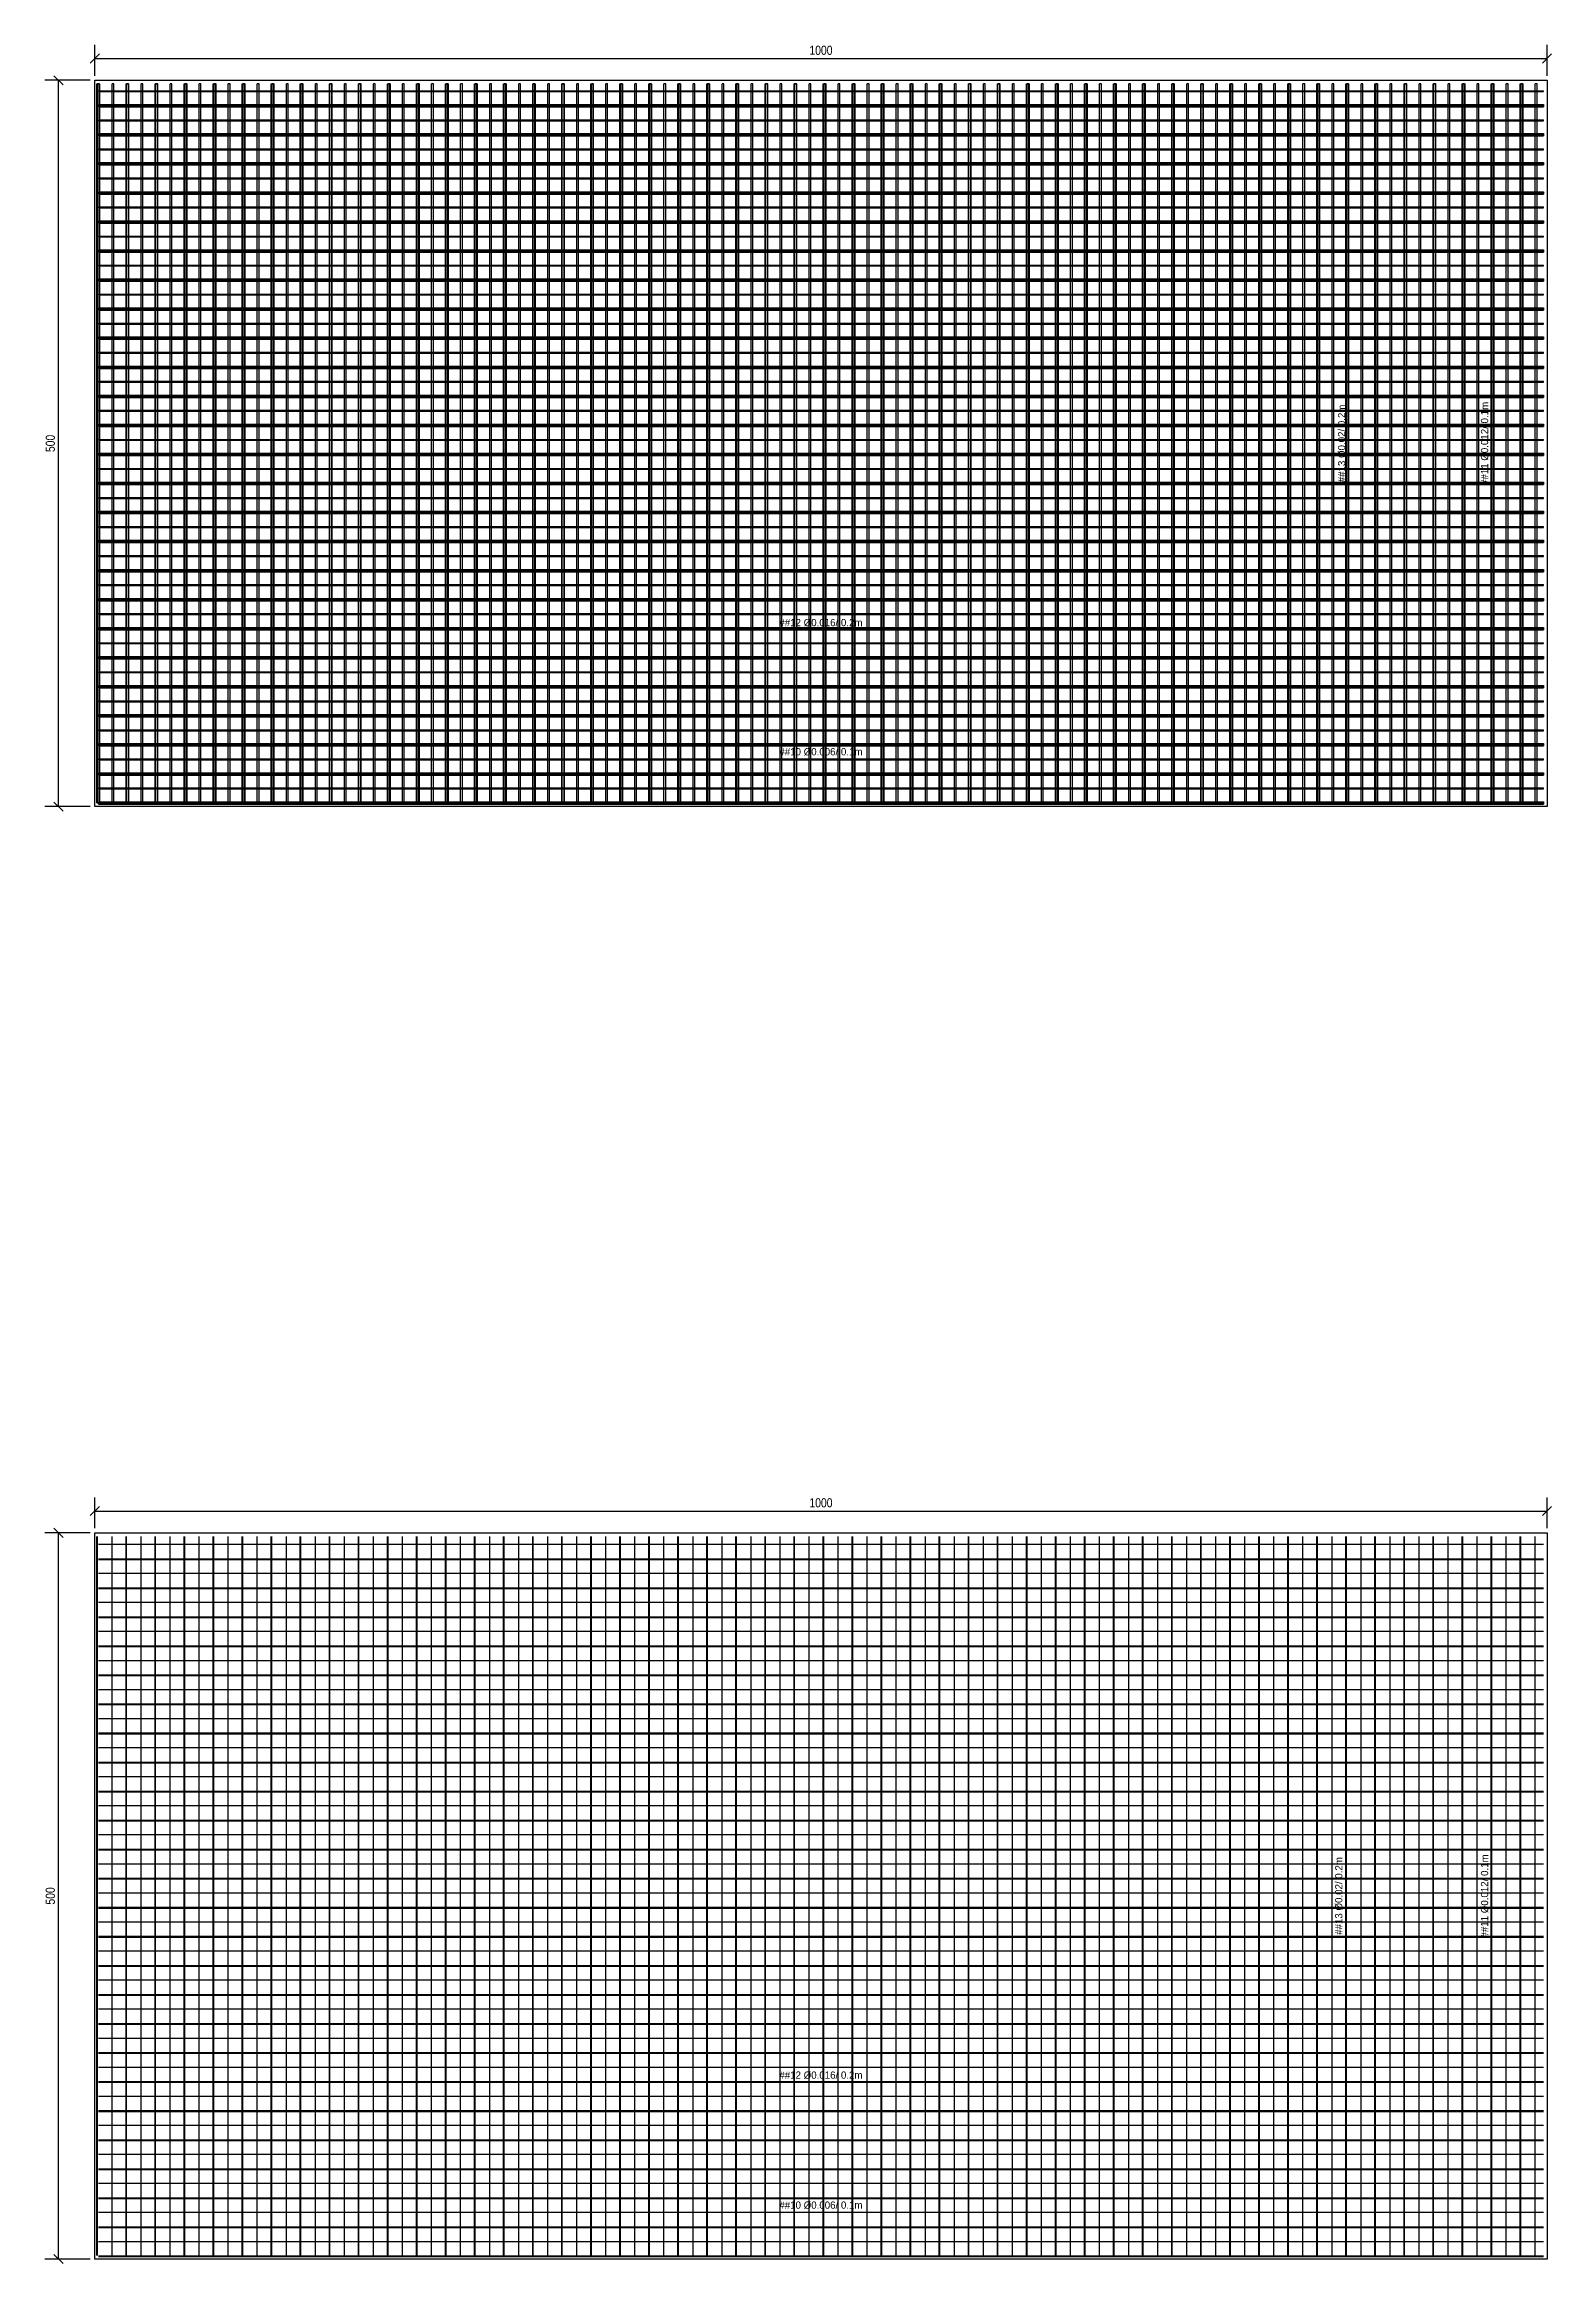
# Model space of a CAD drawing. Header units: metres. Extents: x -0.3 to 22, y -10 to 5.2.
# Drawn here: x -0.35 to 10.03, y -10.03 to 5.25 of the extents above; entities that cross this region are included whole.
import ezdxf
from ezdxf.enums import TextEntityAlignment as Align

# ---------------------------------------------------------------- set-up
doc = ezdxf.new("R2010")
doc.units = ezdxf.units.M
doc.styles.add('OpenSansCondensed-Light', font='OpenSansCondensed-Light.ttf')
doc.dimstyles.new('EZ_M_25_H25_CM', dxfattribs={"dimtxt": 0.0625, "dimasz": 0.0625, "dimexe": 0.09375, "dimexo": 0.03125, "dimgap": 0.025, "dimtad": 1, "dimlfac": 100, "dimzin": 12, "dimdsep": 46, "dimtxsty": 'OpenSansCondensed-Light', "dimtsz": 0.03125, "dimcen": 2.5, "dimazin": 3, "dimtfac": 0.5, "dimtmove": 2, "dimatfit": 3})

msp = doc.modelspace()

# ---------------------------------------------------------------- linework, layer by layer
for p, q in [((0.015, 0.025), (0.015, 4.975)), ((0.015, 4.975), (0.035, 4.975)), ((0.019, 0.025), (0.019, 4.975)), ((0.031, 4.975), (0.019, 4.975)), ((0.025, 4.928), (9.975, 4.928)), ((0.025, 4.922), (0.025, 4.928)), ((0.025, 4.922), (9.975, 4.922)), ((0.031, 0.025), (0.031, 4.975)), ((0.035, 0.025), (0.035, 4.975)), ((0.119, 0.025), (0.119, 4.975)), ((0.131, 4.975), (0.119, 4.975)), ((0.131, 0.025), (0.131, 4.975)), ((0.215, 0.025), (0.215, 4.975)), ((0.215, 4.975), (0.235, 4.975)), ((0.219, 0.025), (0.219, 4.975)), ((0.231, 4.975), (0.219, 4.975)), ((0.231, 0.025), (0.231, 4.975)), ((0.235, 0.025), (0.235, 4.975)), ((0.319, 0.025), (0.319, 4.975)), ((0.331, 4.975), (0.319, 4.975)), ((0.331, 0.025), (0.331, 4.975)), ((0.415, 0.025), (0.415, 4.975)), ((0.415, 4.975), (0.435, 4.975)), ((0.419, 0.025), (0.419, 4.975)), ((0.431, 4.975), (0.419, 4.975)), ((0.431, 0.025), (0.431, 4.975)), ((0.435, 0.025), (0.435, 4.975)), ((0.519, 0.025), (0.519, 4.975)), ((0.531, 4.975), (0.519, 4.975)), ((0.531, 0.025), (0.531, 4.975)), ((0.615, 0.025), (0.615, 4.975)), ((0.615, 4.975), (0.635, 4.975)), ((0.619, 0.025), (0.619, 4.975)), ((0.631, 4.975), (0.619, 4.975)), ((0.631, 0.025), (0.631, 4.975)), ((0.635, 0.025), (0.635, 4.975)), ((0.719, 0.025), (0.719, 4.975)), ((0.731, 4.975), (0.719, 4.975)), ((0.731, 0.025), (0.731, 4.975)), ((0.815, 0.025), (0.815, 4.975)), ((0.815, 4.975), (0.835, 4.975)), ((0.819, 0.025), (0.819, 4.975)), ((0.831, 4.975), (0.819, 4.975)), ((0.831, 0.025), (0.831, 4.975)), ((0.835, 0.025), (0.835, 4.975)), ((0.919, 0.025), (0.919, 4.975)), ((0.931, 4.975), (0.919, 4.975)), ((0.931, 0.025), (0.931, 4.975)), ((1.015, 0.025), (1.015, 4.975)), ((1.015, 4.975), (1.035, 4.975)), ((1.019, 0.025), (1.019, 4.975)), ((1.031, 4.975), (1.019, 4.975)), ((1.031, 0.025), (1.031, 4.975)), ((1.035, 0.025), (1.035, 4.975)), ((1.119, 0.025), (1.119, 4.975)), ((1.131, 4.975), (1.119, 4.975)), ((1.131, 0.025), (1.131, 4.975)), ((1.215, 0.025), (1.215, 4.975)), ((1.215, 4.975), (1.235, 4.975)), ((1.219, 0.025), (1.219, 4.975)), ((1.231, 4.975), (1.219, 4.975)), ((1.231, 0.025), (1.231, 4.975)), ((1.235, 0.025), (1.235, 4.975)), ((1.319, 0.025), (1.319, 4.975)), ((1.331, 4.975), (1.319, 4.975)), ((1.331, 0.025), (1.331, 4.975)), ((1.415, 0.025), (1.415, 4.975)), ((1.415, 4.975), (1.435, 4.975)), ((1.419, 0.025), (1.419, 4.975)), ((1.431, 4.975), (1.419, 4.975)), ((1.431, 0.025), (1.431, 4.975)), ((1.435, 0.025), (1.435, 4.975)), ((1.519, 0.025), (1.519, 4.975)), ((1.531, 4.975), (1.519, 4.975)), ((1.531, 0.025), (1.531, 4.975)), ((1.615, 0.025), (1.615, 4.975)), ((1.615, 4.975), (1.635, 4.975)), ((1.619, 0.025), (1.619, 4.975)), ((1.631, 4.975), (1.619, 4.975)), ((1.631, 0.025), (1.631, 4.975)), ((1.635, 0.025), (1.635, 4.975)), ((1.719, 0.025), (1.719, 4.975)), ((1.731, 4.975), (1.719, 4.975)), ((1.731, 0.025), (1.731, 4.975)), ((1.815, 0.025), (1.815, 4.975)), ((1.815, 4.975), (1.835, 4.975)), ((1.819, 0.025), (1.819, 4.975)), ((1.831, 4.975), (1.819, 4.975)), ((1.831, 0.025), (1.831, 4.975)), ((1.835, 0.025), (1.835, 4.975)), ((1.919, 0.025), (1.919, 4.975)), ((1.931, 4.975), (1.919, 4.975)), ((1.931, 0.025), (1.931, 4.975)), ((2.015, 0.025), (2.015, 4.975)), ((2.015, 4.975), (2.035, 4.975)), ((2.019, 0.025), (2.019, 4.975)), ((2.031, 4.975), (2.019, 4.975)), ((2.031, 0.025), (2.031, 4.975)), ((2.035, 0.025), (2.035, 4.975)), ((2.119, 0.025), (2.119, 4.975)), ((2.131, 4.975), (2.119, 4.975)), ((2.131, 0.025), (2.131, 4.975)), ((2.215, 0.025), (2.215, 4.975)), ((2.215, 4.975), (2.235, 4.975)), ((2.219, 0.025), (2.219, 4.975)), ((2.231, 4.975), (2.219, 4.975)), ((2.231, 0.025), (2.231, 4.975)), ((2.235, 0.025), (2.235, 4.975)), ((2.319, 0.025), (2.319, 4.975)), ((2.331, 4.975), (2.319, 4.975)), ((2.331, 0.025), (2.331, 4.975)), ((2.415, 0.025), (2.415, 4.975)), ((2.415, 4.975), (2.435, 4.975)), ((2.419, 0.025), (2.419, 4.975)), ((2.431, 4.975), (2.419, 4.975)), ((2.431, 0.025), (2.431, 4.975)), ((2.435, 0.025), (2.435, 4.975)), ((2.519, 0.025), (2.519, 4.975)), ((2.531, 4.975), (2.519, 4.975)), ((2.531, 0.025), (2.531, 4.975)), ((2.615, 0.025), (2.615, 4.975)), ((2.615, 4.975), (2.635, 4.975)), ((2.619, 0.025), (2.619, 4.975)), ((2.631, 4.975), (2.619, 4.975)), ((2.631, 0.025), (2.631, 4.975)), ((2.635, 0.025), (2.635, 4.975)), ((2.719, 0.025), (2.719, 4.975)), ((2.731, 4.975), (2.719, 4.975)), ((2.731, 0.025), (2.731, 4.975)), ((2.815, 0.025), (2.815, 4.975)), ((2.815, 4.975), (2.835, 4.975)), ((2.819, 0.025), (2.819, 4.975)), ((2.831, 4.975), (2.819, 4.975)), ((2.831, 0.025), (2.831, 4.975)), ((2.835, 0.025), (2.835, 4.975)), ((2.919, 0.025), (2.919, 4.975)), ((2.931, 4.975), (2.919, 4.975)), ((2.931, 0.025), (2.931, 4.975)), ((3.015, 0.025), (3.015, 4.975)), ((3.015, 4.975), (3.035, 4.975)), ((3.019, 0.025), (3.019, 4.975)), ((3.031, 4.975), (3.019, 4.975)), ((3.031, 0.025), (3.031, 4.975)), ((3.035, 0.025), (3.035, 4.975)), ((3.119, 0.025), (3.119, 4.975)), ((3.131, 4.975), (3.119, 4.975)), ((3.131, 0.025), (3.131, 4.975)), ((3.215, 0.025), (3.215, 4.975)), ((3.215, 4.975), (3.235, 4.975)), ((3.219, 0.025), (3.219, 4.975)), ((3.231, 4.975), (3.219, 4.975)), ((3.231, 0.025), (3.231, 4.975)), ((3.235, 0.025), (3.235, 4.975)), ((3.319, 0.025), (3.319, 4.975)), ((3.331, 4.975), (3.319, 4.975)), ((3.331, 0.025), (3.331, 4.975)), ((3.415, 0.025), (3.415, 4.975)), ((3.415, 4.975), (3.435, 4.975)), ((3.419, 0.025), (3.419, 4.975)), ((3.431, 4.975), (3.419, 4.975)), ((3.431, 0.025), (3.431, 4.975)), ((3.435, 0.025), (3.435, 4.975)), ((3.519, 0.025), (3.519, 4.975)), ((3.531, 4.975), (3.519, 4.975)), ((3.531, 0.025), (3.531, 4.975)), ((3.615, 0.025), (3.615, 4.975)), ((3.615, 4.975), (3.635, 4.975)), ((3.619, 0.025), (3.619, 4.975)), ((3.631, 4.975), (3.619, 4.975)), ((3.631, 0.025), (3.631, 4.975)), ((3.635, 0.025), (3.635, 4.975)), ((3.719, 0.025), (3.719, 4.975)), ((3.731, 4.975), (3.719, 4.975)), ((3.731, 0.025), (3.731, 4.975)), ((3.815, 0.025), (3.815, 4.975)), ((3.815, 4.975), (3.835, 4.975)), ((3.819, 0.025), (3.819, 4.975)), ((3.831, 4.975), (3.819, 4.975)), ((3.831, 0.025), (3.831, 4.975)), ((3.835, 0.025), (3.835, 4.975)), ((3.919, 0.025), (3.919, 4.975)), ((3.931, 4.975), (3.919, 4.975)), ((3.931, 0.025), (3.931, 4.975)), ((4.015, 0.025), (4.015, 4.975)), ((4.015, 4.975), (4.035, 4.975)), ((4.019, 0.025), (4.019, 4.975)), ((4.031, 4.975), (4.019, 4.975)), ((4.031, 0.025), (4.031, 4.975)), ((4.035, 0.025), (4.035, 4.975)), ((4.119, 0.025), (4.119, 4.975)), ((4.131, 4.975), (4.119, 4.975)), ((4.131, 0.025), (4.131, 4.975)), ((4.215, 0.025), (4.215, 4.975)), ((4.215, 4.975), (4.235, 4.975)), ((4.219, 0.025), (4.219, 4.975)), ((4.231, 4.975), (4.219, 4.975)), ((4.231, 0.025), (4.231, 4.975)), ((4.235, 0.025), (4.235, 4.975)), ((4.319, 0.025), (4.319, 4.975)), ((4.331, 4.975), (4.319, 4.975)), ((4.331, 0.025), (4.331, 4.975)), ((4.415, 0.025), (4.415, 4.975)), ((4.415, 4.975), (4.435, 4.975)), ((4.419, 0.025), (4.419, 4.975)), ((4.431, 4.975), (4.419, 4.975)), ((4.431, 0.025), (4.431, 4.975)), ((4.435, 0.025), (4.435, 4.975)), ((4.519, 0.025), (4.519, 4.975)), ((4.531, 4.975), (4.519, 4.975)), ((4.531, 0.025), (4.531, 4.975)), ((4.615, 0.025), (4.615, 4.975)), ((4.615, 4.975), (4.635, 4.975)), ((4.619, 0.025), (4.619, 4.975)), ((4.631, 4.975), (4.619, 4.975)), ((4.631, 0.025), (4.631, 4.975)), ((4.635, 0.025), (4.635, 4.975)), ((4.719, 0.025), (4.719, 4.975)), ((4.731, 4.975), (4.719, 4.975)), ((4.731, 0.025), (4.731, 4.975)), ((4.815, 0.025), (4.815, 4.975)), ((4.815, 4.975), (4.835, 4.975)), ((4.819, 0.025), (4.819, 4.975)), ((4.831, 4.975), (4.819, 4.975)), ((4.831, 0.025), (4.831, 4.975)), ((4.835, 0.025), (4.835, 4.975)), ((4.919, 0.025), (4.919, 4.975)), ((4.931, 4.975), (4.919, 4.975)), ((4.931, 0.025), (4.931, 4.975)), ((5.015, 0.025), (5.015, 4.975)), ((5.015, 4.975), (5.035, 4.975)), ((5.019, 0.025), (5.019, 4.975)), ((5.031, 4.975), (5.019, 4.975)), ((5.031, 0.025), (5.031, 4.975)), ((5.035, 0.025), (5.035, 4.975)), ((5.119, 0.025), (5.119, 4.975)), ((5.131, 4.975), (5.119, 4.975)), ((5.131, 0.025), (5.131, 4.975)), ((5.215, 0.025), (5.215, 4.975)), ((5.215, 4.975), (5.235, 4.975)), ((5.219, 0.025), (5.219, 4.975)), ((5.231, 4.975), (5.219, 4.975)), ((5.231, 0.025), (5.231, 4.975)), ((5.235, 0.025), (5.235, 4.975)), ((5.319, 0.025), (5.319, 4.975)), ((5.331, 4.975), (5.319, 4.975)), ((5.331, 0.025), (5.331, 4.975)), ((5.415, 0.025), (5.415, 4.975)), ((5.415, 4.975), (5.435, 4.975)), ((5.419, 0.025), (5.419, 4.975)), ((5.431, 4.975), (5.419, 4.975)), ((5.431, 0.025), (5.431, 4.975)), ((5.435, 0.025), (5.435, 4.975)), ((5.519, 0.025), (5.519, 4.975)), ((5.531, 4.975), (5.519, 4.975)), ((5.531, 0.025), (5.531, 4.975)), ((5.615, 0.025), (5.615, 4.975)), ((5.615, 4.975), (5.635, 4.975)), ((5.619, 0.025), (5.619, 4.975)), ((5.631, 4.975), (5.619, 4.975)), ((5.631, 0.025), (5.631, 4.975)), ((5.635, 0.025), (5.635, 4.975)), ((5.719, 0.025), (5.719, 4.975)), ((5.731, 4.975), (5.719, 4.975)), ((5.731, 0.025), (5.731, 4.975)), ((5.815, 0.025), (5.815, 4.975)), ((5.815, 4.975), (5.835, 4.975)), ((5.819, 0.025), (5.819, 4.975)), ((5.831, 4.975), (5.819, 4.975)), ((5.831, 0.025), (5.831, 4.975)), ((5.835, 0.025), (5.835, 4.975)), ((5.919, 0.025), (5.919, 4.975)), ((5.931, 4.975), (5.919, 4.975)), ((5.931, 0.025), (5.931, 4.975)), ((6.015, 0.025), (6.015, 4.975)), ((6.015, 4.975), (6.035, 4.975)), ((6.019, 0.025), (6.019, 4.975)), ((6.031, 4.975), (6.019, 4.975)), ((6.031, 0.025), (6.031, 4.975)), ((6.035, 0.025), (6.035, 4.975)), ((6.119, 0.025), (6.119, 4.975)), ((6.131, 4.975), (6.119, 4.975)), ((6.131, 0.025), (6.131, 4.975)), ((6.215, 0.025), (6.215, 4.975)), ((6.215, 4.975), (6.235, 4.975)), ((6.219, 0.025), (6.219, 4.975)), ((6.231, 4.975), (6.219, 4.975)), ((6.231, 0.025), (6.231, 4.975)), ((6.235, 0.025), (6.235, 4.975)), ((6.319, 0.025), (6.319, 4.975)), ((6.331, 4.975), (6.319, 4.975)), ((6.331, 0.025), (6.331, 4.975)), ((6.415, 0.025), (6.415, 4.975)), ((6.415, 4.975), (6.435, 4.975)), ((6.419, 0.025), (6.419, 4.975)), ((6.431, 4.975), (6.419, 4.975)), ((6.431, 0.025), (6.431, 4.975)), ((6.435, 0.025), (6.435, 4.975)), ((6.519, 0.025), (6.519, 4.975)), ((6.531, 4.975), (6.519, 4.975)), ((6.531, 0.025), (6.531, 4.975)), ((6.615, 0.025), (6.615, 4.975)), ((6.615, 4.975), (6.635, 4.975)), ((6.619, 0.025), (6.619, 4.975)), ((6.631, 4.975), (6.619, 4.975)), ((6.631, 0.025), (6.631, 4.975)), ((6.635, 0.025), (6.635, 4.975)), ((6.719, 0.025), (6.719, 4.975)), ((6.731, 4.975), (6.719, 4.975)), ((6.731, 0.025), (6.731, 4.975)), ((6.815, 0.025), (6.815, 4.975)), ((6.815, 4.975), (6.835, 4.975)), ((6.819, 0.025), (6.819, 4.975)), ((6.831, 4.975), (6.819, 4.975)), ((6.831, 0.025), (6.831, 4.975)), ((6.835, 0.025), (6.835, 4.975)), ((6.919, 0.025), (6.919, 4.975)), ((6.931, 4.975), (6.919, 4.975)), ((6.931, 0.025), (6.931, 4.975)), ((7.015, 0.025), (7.015, 4.975)), ((7.015, 4.975), (7.035, 4.975)), ((7.019, 0.025), (7.019, 4.975)), ((7.031, 4.975), (7.019, 4.975)), ((7.031, 0.025), (7.031, 4.975)), ((7.035, 0.025), (7.035, 4.975)), ((7.119, 0.025), (7.119, 4.975)), ((7.131, 4.975), (7.119, 4.975)), ((7.131, 0.025), (7.131, 4.975)), ((7.215, 0.025), (7.215, 4.975)), ((7.215, 4.975), (7.235, 4.975)), ((7.219, 0.025), (7.219, 4.975)), ((7.231, 4.975), (7.219, 4.975)), ((7.231, 0.025), (7.231, 4.975)), ((7.235, 0.025), (7.235, 4.975)), ((7.319, 0.025), (7.319, 4.975)), ((7.331, 4.975), (7.319, 4.975)), ((7.331, 0.025), (7.331, 4.975)), ((7.415, 0.025), (7.415, 4.975)), ((7.415, 4.975), (7.435, 4.975)), ((7.419, 0.025), (7.419, 4.975)), ((7.431, 4.975), (7.419, 4.975)), ((7.431, 0.025), (7.431, 4.975)), ((7.435, 0.025), (7.435, 4.975)), ((7.519, 0.025), (7.519, 4.975)), ((7.531, 4.975), (7.519, 4.975)), ((7.531, 0.025), (7.531, 4.975)), ((7.615, 0.025), (7.615, 4.975)), ((7.615, 4.975), (7.635, 4.975)), ((7.619, 0.025), (7.619, 4.975)), ((7.631, 4.975), (7.619, 4.975)), ((7.631, 0.025), (7.631, 4.975)), ((7.635, 0.025), (7.635, 4.975)), ((7.719, 0.025), (7.719, 4.975)), ((7.731, 4.975), (7.719, 4.975)), ((7.731, 0.025), (7.731, 4.975)), ((7.815, 0.025), (7.815, 4.975)), ((7.815, 4.975), (7.835, 4.975)), ((7.819, 0.025), (7.819, 4.975)), ((7.831, 4.975), (7.819, 4.975)), ((7.831, 0.025), (7.831, 4.975)), ((7.835, 0.025), (7.835, 4.975)), ((7.919, 0.025), (7.919, 4.975)), ((7.931, 4.975), (7.919, 4.975)), ((7.931, 0.025), (7.931, 4.975)), ((8.015, 0.025), (8.015, 4.975)), ((8.015, 4.975), (8.035, 4.975)), ((8.019, 0.025), (8.019, 4.975)), ((8.031, 4.975), (8.019, 4.975)), ((8.031, 0.025), (8.031, 4.975)), ((8.035, 0.025), (8.035, 4.975)), ((8.119, 0.025), (8.119, 4.975)), ((8.131, 4.975), (8.119, 4.975)), ((8.131, 0.025), (8.131, 4.975)), ((8.215, 0.025), (8.215, 4.975)), ((8.215, 4.975), (8.235, 4.975)), ((8.219, 0.025), (8.219, 4.975)), ((8.231, 4.975), (8.219, 4.975)), ((8.231, 0.025), (8.231, 4.975)), ((8.235, 0.025), (8.235, 4.975)), ((8.319, 0.025), (8.319, 4.975)), ((8.331, 4.975), (8.319, 4.975)), ((8.331, 0.025), (8.331, 4.975)), ((8.415, 0.025), (8.415, 4.975)), ((8.415, 4.975), (8.435, 4.975)), ((8.419, 0.025), (8.419, 4.975)), ((8.431, 4.975), (8.419, 4.975)), ((8.431, 0.025), (8.431, 4.975)), ((8.435, 0.025), (8.435, 4.975)), ((8.519, 0.025), (8.519, 4.975)), ((8.531, 4.975), (8.519, 4.975)), ((8.531, 0.025), (8.531, 4.975)), ((8.615, 0.025), (8.615, 4.975)), ((8.615, 4.975), (8.635, 4.975)), ((8.619, 0.025), (8.619, 4.975)), ((8.631, 4.975), (8.619, 4.975)), ((8.631, 0.025), (8.631, 4.975)), ((8.635, 0.025), (8.635, 4.975)), ((8.719, 0.025), (8.719, 4.975)), ((8.731, 4.975), (8.719, 4.975)), ((8.731, 0.025), (8.731, 4.975)), ((8.815, 0.025), (8.815, 4.975)), ((8.815, 4.975), (8.835, 4.975)), ((8.819, 0.025), (8.819, 4.975)), ((8.831, 4.975), (8.819, 4.975)), ((8.831, 0.025), (8.831, 4.975)), ((8.835, 0.025), (8.835, 4.975)), ((8.919, 0.025), (8.919, 4.975)), ((8.931, 4.975), (8.919, 4.975)), ((8.931, 0.025), (8.931, 4.975)), ((9.015, 0.025), (9.015, 4.975)), ((9.015, 4.975), (9.035, 4.975)), ((9.019, 0.025), (9.019, 4.975)), ((9.031, 4.975), (9.019, 4.975)), ((9.031, 0.025), (9.031, 4.975)), ((9.035, 0.025), (9.035, 4.975)), ((9.119, 0.025), (9.119, 4.975)), ((9.131, 4.975), (9.119, 4.975)), ((9.131, 0.025), (9.131, 4.975)), ((9.215, 0.025), (9.215, 4.975)), ((9.215, 4.975), (9.235, 4.975)), ((9.219, 0.025), (9.219, 4.975)), ((9.231, 4.975), (9.219, 4.975)), ((9.231, 0.025), (9.231, 4.975)), ((9.235, 0.025), (9.235, 4.975)), ((9.319, 0.025), (9.319, 4.975)), ((9.331, 4.975), (9.319, 4.975)), ((9.331, 0.025), (9.331, 4.975)), ((9.415, 0.025), (9.415, 4.975)), ((9.415, 4.975), (9.435, 4.975)), ((9.419, 0.025), (9.419, 4.975)), ((9.431, 4.975), (9.419, 4.975)), ((9.431, 0.025), (9.431, 4.975)), ((9.435, 0.025), (9.435, 4.975)), ((9.519, 0.025), (9.519, 4.975)), ((9.531, 4.975), (9.519, 4.975)), ((9.531, 0.025), (9.531, 4.975)), ((9.615, 0.025), (9.615, 4.975)), ((9.615, 4.975), (9.635, 4.975)), ((9.619, 0.025), (9.619, 4.975)), ((9.631, 4.975), (9.619, 4.975)), ((9.631, 0.025), (9.631, 4.975)), ((9.635, 0.025), (9.635, 4.975)), ((9.719, 0.025), (9.719, 4.975)), ((9.731, 4.975), (9.719, 4.975)), ((9.731, 0.025), (9.731, 4.975)), ((9.815, 0.025), (9.815, 4.975)), ((9.815, 4.975), (9.835, 4.975)), ((9.819, 0.025), (9.819, 4.975)), ((9.831, 4.975), (9.819, 4.975)), ((9.831, 0.025), (9.831, 4.975)), ((9.835, 0.025), (9.835, 4.975)), ((9.919, 0.025), (9.919, 4.975)), ((9.931, 4.975), (9.919, 4.975)), ((9.931, 0.025), (9.931, 4.975)), ((9.975, 4.922), (9.975, 4.928)), ((0.025, 4.833), (9.975, 4.833)), ((0.025, 4.833), (0.025, 4.817)), ((0.025, 4.828), (9.975, 4.828)), ((0.025, 4.822), (0.025, 4.828)), ((0.025, 4.822), (9.975, 4.822)), ((0.025, 4.817), (9.975, 4.817)), ((9.975, 4.833), (9.975, 4.817)), ((9.975, 4.822), (9.975, 4.828)), ((0.025, 4.728), (9.975, 4.728)), ((0.025, 4.722), (0.025, 4.728)), ((0.025, 4.722), (9.975, 4.722)), ((0.025, 4.633), (9.975, 4.633)), ((0.025, 4.633), (0.025, 4.617)), ((0.025, 4.628), (9.975, 4.628)), ((0.025, 4.622), (0.025, 4.628)), ((0.025, 4.622), (9.975, 4.622)), ((0.025, 4.617), (9.975, 4.617)), ((9.975, 4.722), (9.975, 4.728)), ((9.975, 4.633), (9.975, 4.617)), ((9.975, 4.622), (9.975, 4.628)), ((0.025, 4.528), (9.975, 4.528)), ((0.025, 4.522), (0.025, 4.528)), ((0.025, 4.522), (9.975, 4.522)), ((0.025, 4.433), (9.975, 4.433)), ((0.025, 4.433), (0.025, 4.417)), ((9.975, 4.522), (9.975, 4.528)), ((9.975, 4.433), (9.975, 4.417)), ((0.025, 4.428), (9.975, 4.428)), ((0.025, 4.422), (0.025, 4.428)), ((0.025, 4.422), (9.975, 4.422)), ((0.025, 4.417), (9.975, 4.417)), ((0.025, 4.328), (9.975, 4.328)), ((0.025, 4.322), (0.025, 4.328)), ((0.025, 4.322), (9.975, 4.322)), ((9.975, 4.422), (9.975, 4.428)), ((9.975, 4.322), (9.975, 4.328)), ((0.025, 4.233), (9.975, 4.233)), ((0.025, 4.233), (0.025, 4.217)), ((0.025, 4.228), (9.975, 4.228)), ((0.025, 4.222), (0.025, 4.228)), ((0.025, 4.222), (9.975, 4.222)), ((0.025, 4.217), (9.975, 4.217)), ((0.025, 4.128), (9.975, 4.128)), ((0.025, 4.122), (0.025, 4.128)), ((9.975, 4.233), (9.975, 4.217)), ((9.975, 4.222), (9.975, 4.228)), ((9.975, 4.122), (9.975, 4.128)), ((0.025, 4.122), (9.975, 4.122)), ((0.025, 4.033), (9.975, 4.033)), ((0.025, 4.033), (0.025, 4.017)), ((0.025, 4.028), (9.975, 4.028)), ((0.025, 4.022), (0.025, 4.028)), ((0.025, 4.022), (9.975, 4.022)), ((0.025, 4.017), (9.975, 4.017)), ((9.975, 4.033), (9.975, 4.017)), ((9.975, 4.022), (9.975, 4.028)), ((0.025, 3.928), (9.975, 3.928)), ((0.025, 3.922), (0.025, 3.928)), ((0.025, 3.922), (9.975, 3.922)), ((0.025, 3.833), (9.975, 3.833)), ((0.025, 3.833), (0.025, 3.817)), ((0.025, 3.828), (9.975, 3.828)), ((0.025, 3.822), (0.025, 3.828)), ((0.025, 3.822), (9.975, 3.822)), ((9.975, 3.922), (9.975, 3.928)), ((9.975, 3.833), (9.975, 3.817)), ((9.975, 3.822), (9.975, 3.828)), ((0.025, 3.817), (9.975, 3.817)), ((0.025, 3.728), (9.975, 3.728)), ((0.025, 3.722), (0.025, 3.728)), ((0.025, 3.722), (9.975, 3.722)), ((9.975, 3.722), (9.975, 3.728)), ((0.025, 3.633), (9.975, 3.633)), ((0.025, 3.633), (0.025, 3.617)), ((0.025, 3.628), (9.975, 3.628)), ((0.025, 3.622), (0.025, 3.628)), ((0.025, 3.622), (9.975, 3.622)), ((0.025, 3.617), (9.975, 3.617)), ((0.025, 3.528), (9.975, 3.528)), ((0.025, 3.522), (0.025, 3.528)), ((0.025, 3.522), (9.975, 3.522)), ((9.975, 3.633), (9.975, 3.617)), ((9.975, 3.622), (9.975, 3.628)), ((9.975, 3.522), (9.975, 3.528)), ((0.025, 3.433), (9.975, 3.433)), ((0.025, 3.433), (0.025, 3.417)), ((0.025, 3.428), (9.975, 3.428)), ((0.025, 3.422), (0.025, 3.428)), ((0.025, 3.422), (9.975, 3.422)), ((0.025, 3.417), (9.975, 3.417)), ((9.975, 3.433), (9.975, 3.417)), ((9.975, 3.422), (9.975, 3.428)), ((0.025, 3.328), (9.975, 3.328)), ((0.025, 3.322), (0.025, 3.328)), ((0.025, 3.322), (9.975, 3.322)), ((0.025, 3.233), (9.975, 3.233)), ((0.025, 3.233), (0.025, 3.217)), ((0.025, 3.228), (9.975, 3.228)), ((0.025, 3.222), (0.025, 3.228)), ((0.025, 3.222), (9.975, 3.222)), ((0.025, 3.217), (9.975, 3.217)), ((9.975, 3.322), (9.975, 3.328)), ((9.975, 3.233), (9.975, 3.217)), ((9.975, 3.222), (9.975, 3.228)), ((0.025, 3.128), (9.975, 3.128)), ((0.025, 3.122), (0.025, 3.128)), ((0.025, 3.122), (9.975, 3.122)), ((9.975, 3.122), (9.975, 3.128)), ((0.025, 3.033), (9.975, 3.033)), ((0.025, 3.033), (0.025, 3.017)), ((0.025, 3.028), (9.975, 3.028)), ((0.025, 3.022), (0.025, 3.028)), ((0.025, 3.022), (9.975, 3.022)), ((0.025, 3.017), (9.975, 3.017)), ((0.025, 2.928), (9.975, 2.928)), ((0.025, 2.922), (0.025, 2.928)), ((0.025, 2.922), (9.975, 2.922)), ((9.975, 3.033), (9.975, 3.017)), ((9.975, 3.022), (9.975, 3.028)), ((9.975, 2.922), (9.975, 2.928)), ((0.025, 2.833), (9.975, 2.833)), ((0.025, 2.833), (0.025, 2.817)), ((0.025, 2.828), (9.975, 2.828)), ((0.025, 2.822), (0.025, 2.828)), ((0.025, 2.822), (9.975, 2.822)), ((0.025, 2.817), (9.975, 2.817)), ((9.975, 2.833), (9.975, 2.817)), ((9.975, 2.822), (9.975, 2.828)), ((0.025, 2.728), (9.975, 2.728)), ((0.025, 2.722), (0.025, 2.728)), ((0.025, 2.722), (9.975, 2.722)), ((0.025, 2.633), (9.975, 2.633)), ((0.025, 2.633), (0.025, 2.617)), ((0.025, 2.628), (9.975, 2.628)), ((0.025, 2.622), (0.025, 2.628)), ((0.025, 2.622), (9.975, 2.622)), ((0.025, 2.617), (9.975, 2.617)), ((9.975, 2.722), (9.975, 2.728)), ((9.975, 2.633), (9.975, 2.617)), ((9.975, 2.622), (9.975, 2.628)), ((0.025, 2.528), (9.975, 2.528)), ((0.025, 2.522), (0.025, 2.528)), ((0.025, 2.522), (9.975, 2.522)), ((9.975, 2.522), (9.975, 2.528)), ((0.025, 2.433), (9.975, 2.433)), ((0.025, 2.433), (0.025, 2.417)), ((0.025, 2.428), (9.975, 2.428)), ((0.025, 2.422), (0.025, 2.428)), ((0.025, 2.422), (9.975, 2.422)), ((0.025, 2.417), (9.975, 2.417)), ((0.025, 2.328), (9.975, 2.328)), ((0.025, 2.322), (0.025, 2.328)), ((0.025, 2.322), (9.975, 2.322)), ((9.975, 2.433), (9.975, 2.417)), ((9.975, 2.422), (9.975, 2.428)), ((9.975, 2.322), (9.975, 2.328)), ((0.025, 2.233), (9.975, 2.233)), ((0.025, 2.233), (0.025, 2.217)), ((0.025, 2.228), (9.975, 2.228)), ((0.025, 2.222), (0.025, 2.228)), ((0.025, 2.222), (9.975, 2.222)), ((0.025, 2.217), (9.975, 2.217)), ((9.975, 2.233), (9.975, 2.217)), ((9.975, 2.222), (9.975, 2.228)), ((0.025, 2.128), (9.975, 2.128)), ((0.025, 2.122), (0.025, 2.128)), ((0.025, 2.122), (9.975, 2.122)), ((0.025, 2.033), (9.975, 2.033)), ((0.025, 2.033), (0.025, 2.017)), ((0.025, 2.028), (9.975, 2.028)), ((0.025, 2.022), (0.025, 2.028)), ((0.025, 2.022), (9.975, 2.022)), ((0.025, 2.017), (9.975, 2.017)), ((9.975, 2.122), (9.975, 2.128)), ((9.975, 2.033), (9.975, 2.017)), ((9.975, 2.022), (9.975, 2.028)), ((0.025, 1.928), (9.975, 1.928)), ((0.025, 1.922), (0.025, 1.928)), ((0.025, 1.922), (9.975, 1.922)), ((9.975, 1.922), (9.975, 1.928)), ((0.025, 1.833), (9.975, 1.833)), ((0.025, 1.833), (0.025, 1.817)), ((0.025, 1.828), (9.975, 1.828)), ((0.025, 1.822), (0.025, 1.828)), ((0.025, 1.822), (9.975, 1.822)), ((0.025, 1.817), (9.975, 1.817)), ((0.025, 1.728), (9.975, 1.728)), ((0.025, 1.722), (0.025, 1.728)), ((0.025, 1.722), (9.975, 1.722)), ((9.975, 1.833), (9.975, 1.817)), ((9.975, 1.822), (9.975, 1.828)), ((9.975, 1.722), (9.975, 1.728)), ((0.025, 1.633), (9.975, 1.633)), ((0.025, 1.633), (0.025, 1.617)), ((0.025, 1.628), (9.975, 1.628)), ((0.025, 1.622), (0.025, 1.628)), ((0.025, 1.622), (9.975, 1.622)), ((0.025, 1.617), (9.975, 1.617)), ((0.025, 1.528), (9.975, 1.528)), ((0.025, 1.522), (0.025, 1.528)), ((9.975, 1.633), (9.975, 1.617)), ((9.975, 1.622), (9.975, 1.628)), ((9.975, 1.522), (9.975, 1.528)), ((0.025, 1.522), (9.975, 1.522)), ((0.025, 1.433), (9.975, 1.433)), ((0.025, 1.433), (0.025, 1.417)), ((0.025, 1.428), (9.975, 1.428)), ((0.025, 1.422), (0.025, 1.428)), ((0.025, 1.422), (9.975, 1.422)), ((0.025, 1.417), (9.975, 1.417)), ((9.975, 1.433), (9.975, 1.417)), ((9.975, 1.422), (9.975, 1.428)), ((0.025, 1.328), (9.975, 1.328)), ((0.025, 1.322), (0.025, 1.328)), ((0.025, 1.322), (9.975, 1.322)), ((0.025, 1.233), (9.975, 1.233)), ((0.025, 1.233), (0.025, 1.217)), ((0.025, 1.228), (9.975, 1.228)), ((0.025, 1.222), (0.025, 1.228)), ((9.975, 1.322), (9.975, 1.328)), ((9.975, 1.233), (9.975, 1.217)), ((9.975, 1.222), (9.975, 1.228)), ((0.025, 1.222), (9.975, 1.222)), ((0.025, 1.217), (9.975, 1.217)), ((0.025, 1.128), (9.975, 1.128)), ((0.025, 1.122), (0.025, 1.128)), ((0.025, 1.122), (9.975, 1.122)), ((9.975, 1.122), (9.975, 1.128)), ((0.025, 1.033), (9.975, 1.033)), ((0.025, 1.033), (0.025, 1.017)), ((0.025, 1.028), (9.975, 1.028)), ((0.025, 1.022), (0.025, 1.028)), ((0.025, 1.022), (9.975, 1.022)), ((0.025, 1.017), (9.975, 1.017)), ((0.025, 0.928), (9.975, 0.928)), ((0.025, 0.922), (0.025, 0.928)), ((0.025, 0.922), (9.975, 0.922)), ((9.975, 1.033), (9.975, 1.017)), ((9.975, 1.022), (9.975, 1.028)), ((9.975, 0.922), (9.975, 0.928)), ((0.025, 0.833), (9.975, 0.833)), ((0.025, 0.833), (0.025, 0.817)), ((0.025, 0.828), (9.975, 0.828)), ((0.025, 0.822), (0.025, 0.828)), ((0.025, 0.822), (9.975, 0.822)), ((0.025, 0.817), (9.975, 0.817)), ((9.975, 0.833), (9.975, 0.817)), ((9.975, 0.822), (9.975, 0.828)), ((0.025, 0.728), (9.975, 0.728)), ((0.025, 0.722), (0.025, 0.728)), ((0.025, 0.722), (9.975, 0.722)), ((0.025, 0.633), (9.975, 0.633)), ((0.025, 0.633), (0.025, 0.617)), ((0.025, 0.628), (9.975, 0.628)), ((0.025, 0.622), (0.025, 0.628)), ((0.025, 0.622), (9.975, 0.622)), ((0.025, 0.617), (9.975, 0.617)), ((9.975, 0.722), (9.975, 0.728)), ((9.975, 0.633), (9.975, 0.617)), ((9.975, 0.622), (9.975, 0.628)), ((0.025, 0.528), (9.975, 0.528)), ((0.025, 0.522), (0.025, 0.528)), ((0.025, 0.522), (9.975, 0.522)), ((9.975, 0.522), (9.975, 0.528)), ((0.025, 0.433), (9.975, 0.433)), ((0.025, 0.433), (0.025, 0.417)), ((0.025, 0.428), (9.975, 0.428)), ((0.025, 0.422), (0.025, 0.428)), ((0.025, 0.422), (9.975, 0.422)), ((0.025, 0.417), (9.975, 0.417)), ((0.025, 0.328), (9.975, 0.328)), ((0.025, 0.322), (0.025, 0.328)), ((0.025, 0.322), (9.975, 0.322)), ((9.975, 0.433), (9.975, 0.417)), ((9.975, 0.422), (9.975, 0.428)), ((9.975, 0.322), (9.975, 0.328)), ((0.025, 0.233), (9.975, 0.233)), ((0.025, 0.233), (0.025, 0.217)), ((0.025, 0.228), (9.975, 0.228)), ((0.025, 0.222), (0.025, 0.228)), ((0.025, 0.222), (9.975, 0.222)), ((0.025, 0.217), (9.975, 0.217)), ((9.975, 0.233), (9.975, 0.217)), ((9.975, 0.222), (9.975, 0.228)), ((0.015, 0.025), (0.035, 0.025)), ((0.031, 0.025), (0.019, 0.025)), ((0.025, 0.128), (9.975, 0.128)), ((0.025, 0.122), (0.025, 0.128)), ((0.025, 0.122), (9.975, 0.122)), ((0.025, 0.033), (9.975, 0.033)), ((0.025, 0.033), (0.025, 0.017)), ((0.025, 0.028), (9.975, 0.028)), ((0.025, 0.022), (0.025, 0.028)), ((0.025, 0.022), (9.975, 0.022)), ((0.025, 0.017), (9.975, 0.017)), ((0.131, 0.025), (0.119, 0.025)), ((0.215, 0.025), (0.235, 0.025)), ((0.231, 0.025), (0.219, 0.025)), ((0.331, 0.025), (0.319, 0.025)), ((0.415, 0.025), (0.435, 0.025)), ((0.431, 0.025), (0.419, 0.025)), ((0.531, 0.025), (0.519, 0.025)), ((0.615, 0.025), (0.635, 0.025)), ((0.631, 0.025), (0.619, 0.025)), ((0.731, 0.025), (0.719, 0.025)), ((0.815, 0.025), (0.835, 0.025)), ((0.831, 0.025), (0.819, 0.025)), ((0.931, 0.025), (0.919, 0.025)), ((1.015, 0.025), (1.035, 0.025)), ((1.031, 0.025), (1.019, 0.025)), ((1.131, 0.025), (1.119, 0.025)), ((1.215, 0.025), (1.235, 0.025)), ((1.231, 0.025), (1.219, 0.025)), ((1.331, 0.025), (1.319, 0.025)), ((1.415, 0.025), (1.435, 0.025)), ((1.431, 0.025), (1.419, 0.025)), ((1.531, 0.025), (1.519, 0.025)), ((1.615, 0.025), (1.635, 0.025)), ((1.631, 0.025), (1.619, 0.025)), ((1.731, 0.025), (1.719, 0.025)), ((1.815, 0.025), (1.835, 0.025)), ((1.831, 0.025), (1.819, 0.025)), ((1.931, 0.025), (1.919, 0.025)), ((2.015, 0.025), (2.035, 0.025)), ((2.031, 0.025), (2.019, 0.025)), ((2.131, 0.025), (2.119, 0.025)), ((2.215, 0.025), (2.235, 0.025)), ((2.231, 0.025), (2.219, 0.025)), ((2.331, 0.025), (2.319, 0.025)), ((2.415, 0.025), (2.435, 0.025)), ((2.431, 0.025), (2.419, 0.025)), ((2.531, 0.025), (2.519, 0.025)), ((2.615, 0.025), (2.635, 0.025)), ((2.631, 0.025), (2.619, 0.025)), ((2.731, 0.025), (2.719, 0.025)), ((2.815, 0.025), (2.835, 0.025)), ((2.831, 0.025), (2.819, 0.025)), ((2.931, 0.025), (2.919, 0.025)), ((3.015, 0.025), (3.035, 0.025)), ((3.031, 0.025), (3.019, 0.025)), ((3.131, 0.025), (3.119, 0.025)), ((3.215, 0.025), (3.235, 0.025)), ((3.231, 0.025), (3.219, 0.025)), ((3.331, 0.025), (3.319, 0.025)), ((3.415, 0.025), (3.435, 0.025)), ((3.431, 0.025), (3.419, 0.025)), ((3.531, 0.025), (3.519, 0.025)), ((3.615, 0.025), (3.635, 0.025)), ((3.631, 0.025), (3.619, 0.025)), ((3.731, 0.025), (3.719, 0.025)), ((3.815, 0.025), (3.835, 0.025)), ((3.831, 0.025), (3.819, 0.025)), ((3.931, 0.025), (3.919, 0.025)), ((4.015, 0.025), (4.035, 0.025)), ((4.031, 0.025), (4.019, 0.025)), ((4.131, 0.025), (4.119, 0.025)), ((4.215, 0.025), (4.235, 0.025)), ((4.231, 0.025), (4.219, 0.025)), ((4.331, 0.025), (4.319, 0.025)), ((4.415, 0.025), (4.435, 0.025)), ((4.431, 0.025), (4.419, 0.025)), ((4.531, 0.025), (4.519, 0.025)), ((4.615, 0.025), (4.635, 0.025)), ((4.631, 0.025), (4.619, 0.025)), ((4.731, 0.025), (4.719, 0.025)), ((4.815, 0.025), (4.835, 0.025)), ((4.831, 0.025), (4.819, 0.025)), ((4.931, 0.025), (4.919, 0.025)), ((5.015, 0.025), (5.035, 0.025)), ((5.031, 0.025), (5.019, 0.025)), ((5.131, 0.025), (5.119, 0.025)), ((5.215, 0.025), (5.235, 0.025)), ((5.231, 0.025), (5.219, 0.025)), ((5.331, 0.025), (5.319, 0.025)), ((5.415, 0.025), (5.435, 0.025)), ((5.431, 0.025), (5.419, 0.025)), ((5.531, 0.025), (5.519, 0.025)), ((5.615, 0.025), (5.635, 0.025)), ((5.631, 0.025), (5.619, 0.025)), ((5.731, 0.025), (5.719, 0.025)), ((5.815, 0.025), (5.835, 0.025)), ((5.831, 0.025), (5.819, 0.025)), ((5.931, 0.025), (5.919, 0.025)), ((6.015, 0.025), (6.035, 0.025)), ((6.031, 0.025), (6.019, 0.025)), ((6.131, 0.025), (6.119, 0.025)), ((6.215, 0.025), (6.235, 0.025)), ((6.231, 0.025), (6.219, 0.025)), ((6.331, 0.025), (6.319, 0.025)), ((6.415, 0.025), (6.435, 0.025)), ((6.431, 0.025), (6.419, 0.025)), ((6.531, 0.025), (6.519, 0.025)), ((6.615, 0.025), (6.635, 0.025)), ((6.631, 0.025), (6.619, 0.025)), ((6.731, 0.025), (6.719, 0.025)), ((6.815, 0.025), (6.835, 0.025)), ((6.831, 0.025), (6.819, 0.025)), ((6.931, 0.025), (6.919, 0.025)), ((7.015, 0.025), (7.035, 0.025)), ((7.031, 0.025), (7.019, 0.025)), ((7.131, 0.025), (7.119, 0.025)), ((7.215, 0.025), (7.235, 0.025)), ((7.231, 0.025), (7.219, 0.025)), ((7.331, 0.025), (7.319, 0.025)), ((7.415, 0.025), (7.435, 0.025)), ((7.431, 0.025), (7.419, 0.025)), ((7.531, 0.025), (7.519, 0.025)), ((7.615, 0.025), (7.635, 0.025)), ((7.631, 0.025), (7.619, 0.025)), ((7.731, 0.025), (7.719, 0.025)), ((7.815, 0.025), (7.835, 0.025)), ((7.831, 0.025), (7.819, 0.025)), ((7.931, 0.025), (7.919, 0.025)), ((8.015, 0.025), (8.035, 0.025)), ((8.031, 0.025), (8.019, 0.025)), ((8.131, 0.025), (8.119, 0.025)), ((8.215, 0.025), (8.235, 0.025)), ((8.231, 0.025), (8.219, 0.025)), ((8.331, 0.025), (8.319, 0.025)), ((8.415, 0.025), (8.435, 0.025)), ((8.431, 0.025), (8.419, 0.025)), ((8.531, 0.025), (8.519, 0.025)), ((8.615, 0.025), (8.635, 0.025)), ((8.631, 0.025), (8.619, 0.025)), ((8.731, 0.025), (8.719, 0.025)), ((8.815, 0.025), (8.835, 0.025)), ((8.831, 0.025), (8.819, 0.025)), ((8.931, 0.025), (8.919, 0.025)), ((9.015, 0.025), (9.035, 0.025)), ((9.031, 0.025), (9.019, 0.025)), ((9.131, 0.025), (9.119, 0.025)), ((9.215, 0.025), (9.235, 0.025)), ((9.231, 0.025), (9.219, 0.025)), ((9.331, 0.025), (9.319, 0.025)), ((9.415, 0.025), (9.435, 0.025)), ((9.431, 0.025), (9.419, 0.025)), ((9.531, 0.025), (9.519, 0.025)), ((9.615, 0.025), (9.635, 0.025)), ((9.631, 0.025), (9.619, 0.025)), ((9.731, 0.025), (9.719, 0.025)), ((9.815, 0.025), (9.835, 0.025)), ((9.831, 0.025), (9.819, 0.025)), ((9.931, 0.025), (9.919, 0.025)), ((9.975, 0.122), (9.975, 0.128)), ((9.975, 0.033), (9.975, 0.017)), ((9.975, 0.022), (9.975, 0.028)), ((0.015, -9.975), (0.015, -5.025)), ((0.019, -9.975), (0.019, -5.025)), ((0.119, -9.975), (0.119, -5.025)), ((0.215, -9.975), (0.215, -5.025)), ((0.219, -9.975), (0.219, -5.025)), ((0.319, -9.975), (0.319, -5.025)), ((0.415, -9.975), (0.415, -5.025)), ((0.419, -9.975), (0.419, -5.025)), ((0.519, -9.975), (0.519, -5.025)), ((0.615, -9.975), (0.615, -5.025)), ((0.619, -9.975), (0.619, -5.025)), ((0.719, -9.975), (0.719, -5.025)), ((0.815, -9.975), (0.815, -5.025)), ((0.819, -9.975), (0.819, -5.025)), ((0.919, -9.975), (0.919, -5.025)), ((1.015, -9.975), (1.015, -5.025)), ((1.019, -9.975), (1.019, -5.025)), ((1.119, -9.975), (1.119, -5.025)), ((1.215, -9.975), (1.215, -5.025)), ((1.219, -9.975), (1.219, -5.025)), ((1.319, -9.975), (1.319, -5.025)), ((1.415, -9.975), (1.415, -5.025)), ((1.419, -9.975), (1.419, -5.025)), ((1.519, -9.975), (1.519, -5.025)), ((1.615, -9.975), (1.615, -5.025)), ((1.619, -9.975), (1.619, -5.025)), ((1.719, -9.975), (1.719, -5.025)), ((1.815, -9.975), (1.815, -5.025)), ((1.819, -9.975), (1.819, -5.025)), ((1.919, -9.975), (1.919, -5.025)), ((2.015, -9.975), (2.015, -5.025)), ((2.019, -9.975), (2.019, -5.025)), ((2.119, -9.975), (2.119, -5.025)), ((2.215, -9.975), (2.215, -5.025)), ((2.219, -9.975), (2.219, -5.025)), ((2.319, -9.975), (2.319, -5.025)), ((2.415, -9.975), (2.415, -5.025)), ((2.419, -9.975), (2.419, -5.025)), ((2.519, -9.975), (2.519, -5.025)), ((2.615, -9.975), (2.615, -5.025)), ((2.619, -9.975), (2.619, -5.025)), ((2.719, -9.975), (2.719, -5.025)), ((2.815, -9.975), (2.815, -5.025)), ((2.819, -9.975), (2.819, -5.025)), ((2.919, -9.975), (2.919, -5.025)), ((3.015, -9.975), (3.015, -5.025)), ((3.019, -9.975), (3.019, -5.025)), ((3.119, -9.975), (3.119, -5.025)), ((3.215, -9.975), (3.215, -5.025)), ((3.219, -9.975), (3.219, -5.025)), ((3.319, -9.975), (3.319, -5.025)), ((3.415, -9.975), (3.415, -5.025)), ((3.419, -9.975), (3.419, -5.025)), ((3.519, -9.975), (3.519, -5.025)), ((3.615, -9.975), (3.615, -5.025)), ((3.619, -9.975), (3.619, -5.025)), ((3.719, -9.975), (3.719, -5.025)), ((3.815, -9.975), (3.815, -5.025)), ((3.819, -9.975), (3.819, -5.025)), ((3.919, -9.975), (3.919, -5.025)), ((4.015, -9.975), (4.015, -5.025)), ((4.019, -9.975), (4.019, -5.025)), ((4.119, -9.975), (4.119, -5.025)), ((4.215, -9.975), (4.215, -5.025)), ((4.219, -9.975), (4.219, -5.025)), ((4.319, -9.975), (4.319, -5.025)), ((4.415, -9.975), (4.415, -5.025)), ((4.419, -9.975), (4.419, -5.025)), ((4.519, -9.975), (4.519, -5.025)), ((4.615, -9.975), (4.615, -5.025)), ((4.619, -9.975), (4.619, -5.025)), ((4.719, -9.975), (4.719, -5.025)), ((4.815, -9.975), (4.815, -5.025)), ((4.819, -9.975), (4.819, -5.025)), ((4.919, -9.975), (4.919, -5.025)), ((5.015, -9.975), (5.015, -5.025)), ((5.019, -9.975), (5.019, -5.025)), ((5.119, -9.975), (5.119, -5.025)), ((5.215, -9.975), (5.215, -5.025)), ((5.219, -9.975), (5.219, -5.025)), ((5.319, -9.975), (5.319, -5.025)), ((5.415, -9.975), (5.415, -5.025)), ((5.419, -9.975), (5.419, -5.025)), ((5.519, -9.975), (5.519, -5.025)), ((5.615, -9.975), (5.615, -5.025)), ((5.619, -9.975), (5.619, -5.025)), ((5.719, -9.975), (5.719, -5.025)), ((5.815, -9.975), (5.815, -5.025)), ((5.819, -9.975), (5.819, -5.025)), ((5.919, -9.975), (5.919, -5.025)), ((6.015, -9.975), (6.015, -5.025)), ((6.019, -9.975), (6.019, -5.025)), ((6.119, -9.975), (6.119, -5.025)), ((6.215, -9.975), (6.215, -5.025)), ((6.219, -9.975), (6.219, -5.025)), ((6.319, -9.975), (6.319, -5.025)), ((6.415, -9.975), (6.415, -5.025)), ((6.419, -9.975), (6.419, -5.025)), ((6.519, -9.975), (6.519, -5.025)), ((6.615, -9.975), (6.615, -5.025)), ((6.619, -9.975), (6.619, -5.025)), ((6.719, -9.975), (6.719, -5.025)), ((6.815, -9.975), (6.815, -5.025)), ((6.819, -9.975), (6.819, -5.025)), ((6.919, -9.975), (6.919, -5.025)), ((7.015, -9.975), (7.015, -5.025)), ((7.019, -9.975), (7.019, -5.025)), ((7.119, -9.975), (7.119, -5.025)), ((7.215, -9.975), (7.215, -5.025)), ((7.219, -9.975), (7.219, -5.025)), ((7.319, -9.975), (7.319, -5.025)), ((7.415, -9.975), (7.415, -5.025)), ((7.419, -9.975), (7.419, -5.025)), ((7.519, -9.975), (7.519, -5.025)), ((7.615, -9.975), (7.615, -5.025)), ((7.619, -9.975), (7.619, -5.025)), ((7.719, -9.975), (7.719, -5.025)), ((7.815, -9.975), (7.815, -5.025)), ((7.819, -9.975), (7.819, -5.025)), ((7.919, -9.975), (7.919, -5.025)), ((8.015, -9.975), (8.015, -5.025)), ((8.019, -9.975), (8.019, -5.025)), ((8.119, -9.975), (8.119, -5.025)), ((8.215, -9.975), (8.215, -5.025)), ((8.219, -9.975), (8.219, -5.025)), ((8.319, -9.975), (8.319, -5.025)), ((8.415, -9.975), (8.415, -5.025)), ((8.419, -9.975), (8.419, -5.025)), ((8.519, -9.975), (8.519, -5.025)), ((8.615, -9.975), (8.615, -5.025)), ((8.619, -9.975), (8.619, -5.025)), ((8.719, -9.975), (8.719, -5.025)), ((8.815, -9.975), (8.815, -5.025)), ((8.819, -9.975), (8.819, -5.025)), ((8.919, -9.975), (8.919, -5.025)), ((9.015, -9.975), (9.015, -5.025)), ((9.019, -9.975), (9.019, -5.025)), ((9.119, -9.975), (9.119, -5.025)), ((9.215, -9.975), (9.215, -5.025)), ((9.219, -9.975), (9.219, -5.025)), ((9.319, -9.975), (9.319, -5.025)), ((9.415, -9.975), (9.415, -5.025)), ((9.419, -9.975), (9.419, -5.025)), ((9.519, -9.975), (9.519, -5.025)), ((9.615, -9.975), (9.615, -5.025)), ((9.619, -9.975), (9.619, -5.025)), ((9.719, -9.975), (9.719, -5.025)), ((9.815, -9.975), (9.815, -5.025)), ((9.819, -9.975), (9.819, -5.025)), ((9.919, -9.975), (9.919, -5.025)), ((0.025, -5.078), (9.975, -5.078)), ((0.025, -5.178), (9.975, -5.178)), ((0.025, -5.183), (9.975, -5.183)), ((0.025, -5.278), (9.975, -5.278)), ((0.025, -5.378), (9.975, -5.378)), ((0.025, -5.383), (9.975, -5.383)), ((0.025, -5.478), (9.975, -5.478)), ((0.025, -5.578), (9.975, -5.578)), ((0.025, -5.583), (9.975, -5.583)), ((0.025, -5.678), (9.975, -5.678)), ((0.025, -5.778), (9.975, -5.778)), ((0.025, -5.783), (9.975, -5.783)), ((0.025, -5.878), (9.975, -5.878)), ((0.025, -5.978), (9.975, -5.978)), ((0.025, -5.983), (9.975, -5.983)), ((0.025, -6.078), (9.975, -6.078)), ((0.025, -6.178), (9.975, -6.178)), ((0.025, -6.183), (9.975, -6.183)), ((0.025, -6.278), (9.975, -6.278)), ((0.025, -6.378), (9.975, -6.378)), ((0.025, -6.383), (9.975, -6.383)), ((0.025, -6.478), (9.975, -6.478)), ((0.025, -6.578), (9.975, -6.578)), ((0.025, -6.583), (9.975, -6.583)), ((0.025, -6.678), (9.975, -6.678)), ((0.025, -6.778), (9.975, -6.778)), ((0.025, -6.783), (9.975, -6.783)), ((0.025, -6.878), (9.975, -6.878)), ((0.025, -6.978), (9.975, -6.978)), ((0.025, -6.983), (9.975, -6.983)), ((0.025, -7.078), (9.975, -7.078)), ((0.025, -7.178), (9.975, -7.178)), ((0.025, -7.183), (9.975, -7.183)), ((0.025, -7.278), (9.975, -7.278)), ((0.025, -7.378), (9.975, -7.378)), ((0.025, -7.383), (9.975, -7.383)), ((0.025, -7.478), (9.975, -7.478)), ((0.025, -7.578), (9.975, -7.578)), ((0.025, -7.583), (9.975, -7.583)), ((0.025, -7.678), (9.975, -7.678)), ((0.025, -7.778), (9.975, -7.778)), ((0.025, -7.783), (9.975, -7.783)), ((0.025, -7.878), (9.975, -7.878)), ((0.025, -7.978), (9.975, -7.978)), ((0.025, -7.983), (9.975, -7.983)), ((0.025, -8.078), (9.975, -8.078)), ((0.025, -8.178), (9.975, -8.178)), ((0.025, -8.183), (9.975, -8.183)), ((0.025, -8.278), (9.975, -8.278)), ((0.025, -8.378), (9.975, -8.378)), ((0.025, -8.383), (9.975, -8.383)), ((0.025, -8.478), (9.975, -8.478)), ((0.025, -8.578), (9.975, -8.578)), ((0.025, -8.583), (9.975, -8.583)), ((0.025, -8.678), (9.975, -8.678)), ((0.025, -8.778), (9.975, -8.778)), ((0.025, -8.783), (9.975, -8.783)), ((0.025, -8.878), (9.975, -8.878)), ((0.025, -8.978), (9.975, -8.978)), ((0.025, -8.983), (9.975, -8.983)), ((0.025, -9.078), (9.975, -9.078)), ((0.025, -9.178), (9.975, -9.178)), ((0.025, -9.183), (9.975, -9.183)), ((0.025, -9.278), (9.975, -9.278)), ((0.025, -9.378), (9.975, -9.378)), ((0.025, -9.383), (9.975, -9.383)), ((0.025, -9.478), (9.975, -9.478)), ((0.025, -9.578), (9.975, -9.578)), ((0.025, -9.583), (9.975, -9.583)), ((0.025, -9.678), (9.975, -9.678)), ((0.025, -9.778), (9.975, -9.778)), ((0.025, -9.783), (9.975, -9.783)), ((0.025, -9.878), (9.975, -9.878)), ((0.025, -9.978), (9.975, -9.978)), ((0.025, -9.983), (9.975, -9.983))]:
    msp.add_line(p, q)
for points in [[(0, 0), (0, 5), (10, 5), (10, 0), (0, 0)], [(0, -10), (0, -5), (10, -5), (10, -10), (0, -10)]]:
    msp.add_lwpolyline(points)

# ---------------------------------------------------------------- texts
for s, p in [('##13 Ø0.02/ 0.2m', (8.585, 2.5)), ('##11 Ø0.012/ 0.1m', (9.569, 2.5)), ('##13 Ø0.02/ 0.2m', (8.565, -7.5)), ('##11 Ø0.012/ 0.1m', (9.569, -7.5))]:
    msp.add_text(s, height=0.05, rotation=90).set_placement(p, align=Align.MIDDLE)
for s, p in [('##12 Ø0.016/ 0.2m', (5, 1.267)), ('##10 Ø0.006/ 0.1m', (5, 0.378)), ('##12 Ø0.016/ 0.2m', (5, -8.733)), ('##10 Ø0.006/ 0.1m', (5, -9.628))]:
    msp.add_text(s, height=0.05).set_placement(p, align=Align.MIDDLE)

# ---------------------------------------------------------------- dimensions: what is measured, and where the dimension line sits
for base, p1, p2 in [((0, 5.15), (0, 5), (10, 5)), ((0, -4.85), (0, -5), (10, -5))]:
    msp.add_linear_dim(base=base, p1=p1, p2=p2, dimstyle='EZ_M_25_H25_CM').render()
for base, p1, p2 in [((-0.25, 0), (0, 0), (0, 5)), ((-0.25, -10), (0, -10), (0, -5))]:
    msp.add_linear_dim(base=base, p1=p1, p2=p2, angle=90, dimstyle='EZ_M_25_H25_CM').render()

doc.saveas('drawing.dxf')
